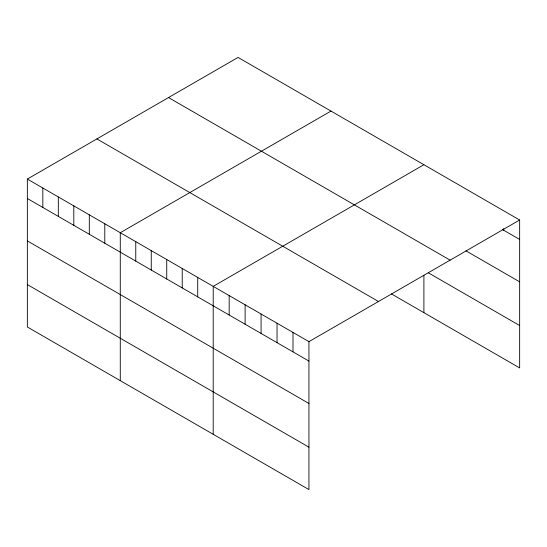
<?xml version="1.0" encoding="UTF-8"?>
<svg xmlns="http://www.w3.org/2000/svg" width="547" height="547" viewBox="0 0 547 547"><rect width="100%" height="100%" fill="white"/><g stroke="black" fill="none" stroke-linecap="round" stroke-linejoin="round"><path stroke-width="0.82" d="M27.35 179.067L308.946 341.649L308.946 489.579L27.35 326.997L27.35 179.067L238.054 57.421L519.65 220.003L519.65 367.933L391.454 293.917M330.976 111.075L120.278 232.721L120.278 380.65M423.904 164.722L213.207 286.368L213.207 434.304M308.946 341.649L519.65 220.003M502.242 229.391L519.65 239.442M465.976 250.854L519.65 281.842M168.517 97.564L450.119 260.146M428.26 272.768L519.65 325.527M96.881 138.924L378.483 301.506M27.35 198.506L308.946 361.088M27.35 240.912L308.946 403.488M27.35 284.597L308.946 447.179M503.691 228.537L503.691 230.232M423.904 275.244L423.904 312.652M292.994 332.432L292.994 351.878M277.035 323.222L277.035 342.661M261.076 314.012L261.076 333.451M245.118 304.795L245.118 324.241M229.166 295.585L229.166 315.024M197.72 277.432L197.72 296.871M182.226 268.488L182.226 287.927M166.739 259.545L166.739 278.984M151.252 250.601L151.252 270.047M135.765 241.665L135.765 261.104M104.792 223.778L104.792 243.217M89.305 214.834L89.305 234.28M73.811 205.891L73.811 225.337M58.324 196.954L58.324 216.393M42.837 188.011L42.837 207.45"/></g></svg>
